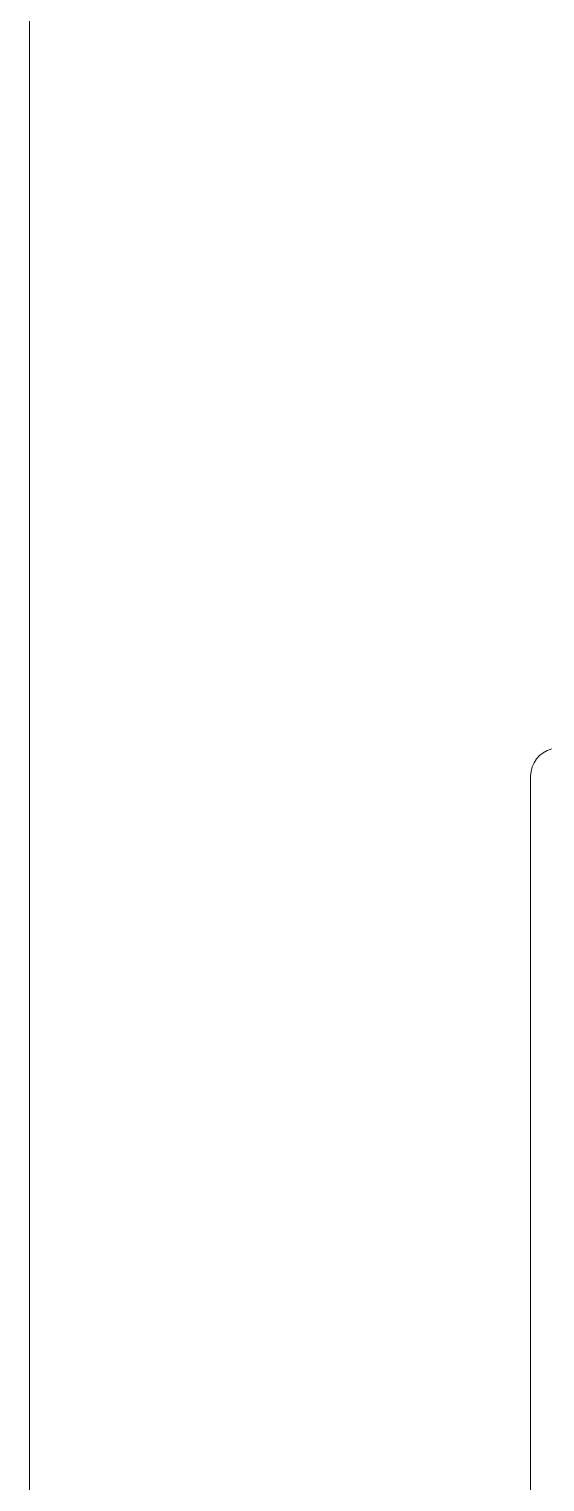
# Model space of a CAD drawing. Header units: millimetres. Extents: x 2258 to 5600, y 711 to 2563.
# Drawn here: x 4023.35 to 4025.46, y 1267.33 to 1273.26 of the extents above; entities that cross this region are included whole.
import ezdxf

# ---------------------------------------------------------------- set-up
doc = ezdxf.new("R2010")
doc.units = ezdxf.units.MM
doc.layers.add('PQI-A-IN-ELEV', color=245, linetype='Continuous', lineweight=9)
doc.layers.add('PQI-A-WIN', color=140, linetype='Continuous', lineweight=13)

# ---------------------------------------------------------------- blocks, each defined once
blk = doc.blocks.new('w2')
at = {"ltscale": 1000}
blk.add_lwpolyline([(-870.5489044485585, 46.99998422237695), (-791.8881364164845, 46.9999842223624, -0.3394333461670923), (-788.9903090296284, 44.77642781825853)], format="xyb", dxfattribs=at)
at = {"layer": 'PQI-A-IN-ELEV', "ltscale": 1000}
blk.add_line((-1699.999999950109, 100), (1.455191522836685e-11, 100), dxfattribs=at)

msp = doc.modelspace()

# ---------------------------------------------------------------- block references
at = {"layer": 'PQI-A-WIN', "ltscale": 1000, "xscale": 0.03863196438221001, "yscale": 0.03863196438221001, "zscale": 0.03863196438221001, "rotation": 89.99724577119805}
msp.add_blockref('w2', (4027.219773810029, 1300.806104285437), dxfattribs=at)

doc.saveas('drawing.dxf')
